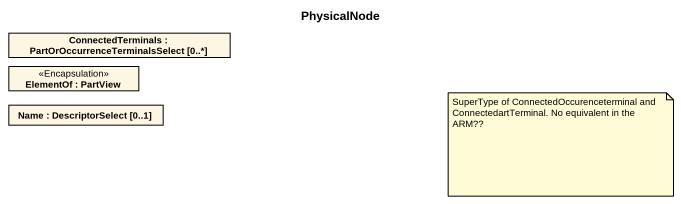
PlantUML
@startuml
title PhysicalNode
rectangle "ConnectedTerminals : PartOrOccurrenceTerminalsSelect [0..*]" as ConnectedTerminals
rectangle "ElementOf : PartView" as ElementOf <<Encapsulation>>
rectangle "Name : DescriptorSelect [0..1]" as Name
note as N1
  SuperType of ConnectedOccurenceterminal and ConnectedartTerminal. No equivalent in the ARM??
end note
@enduml
